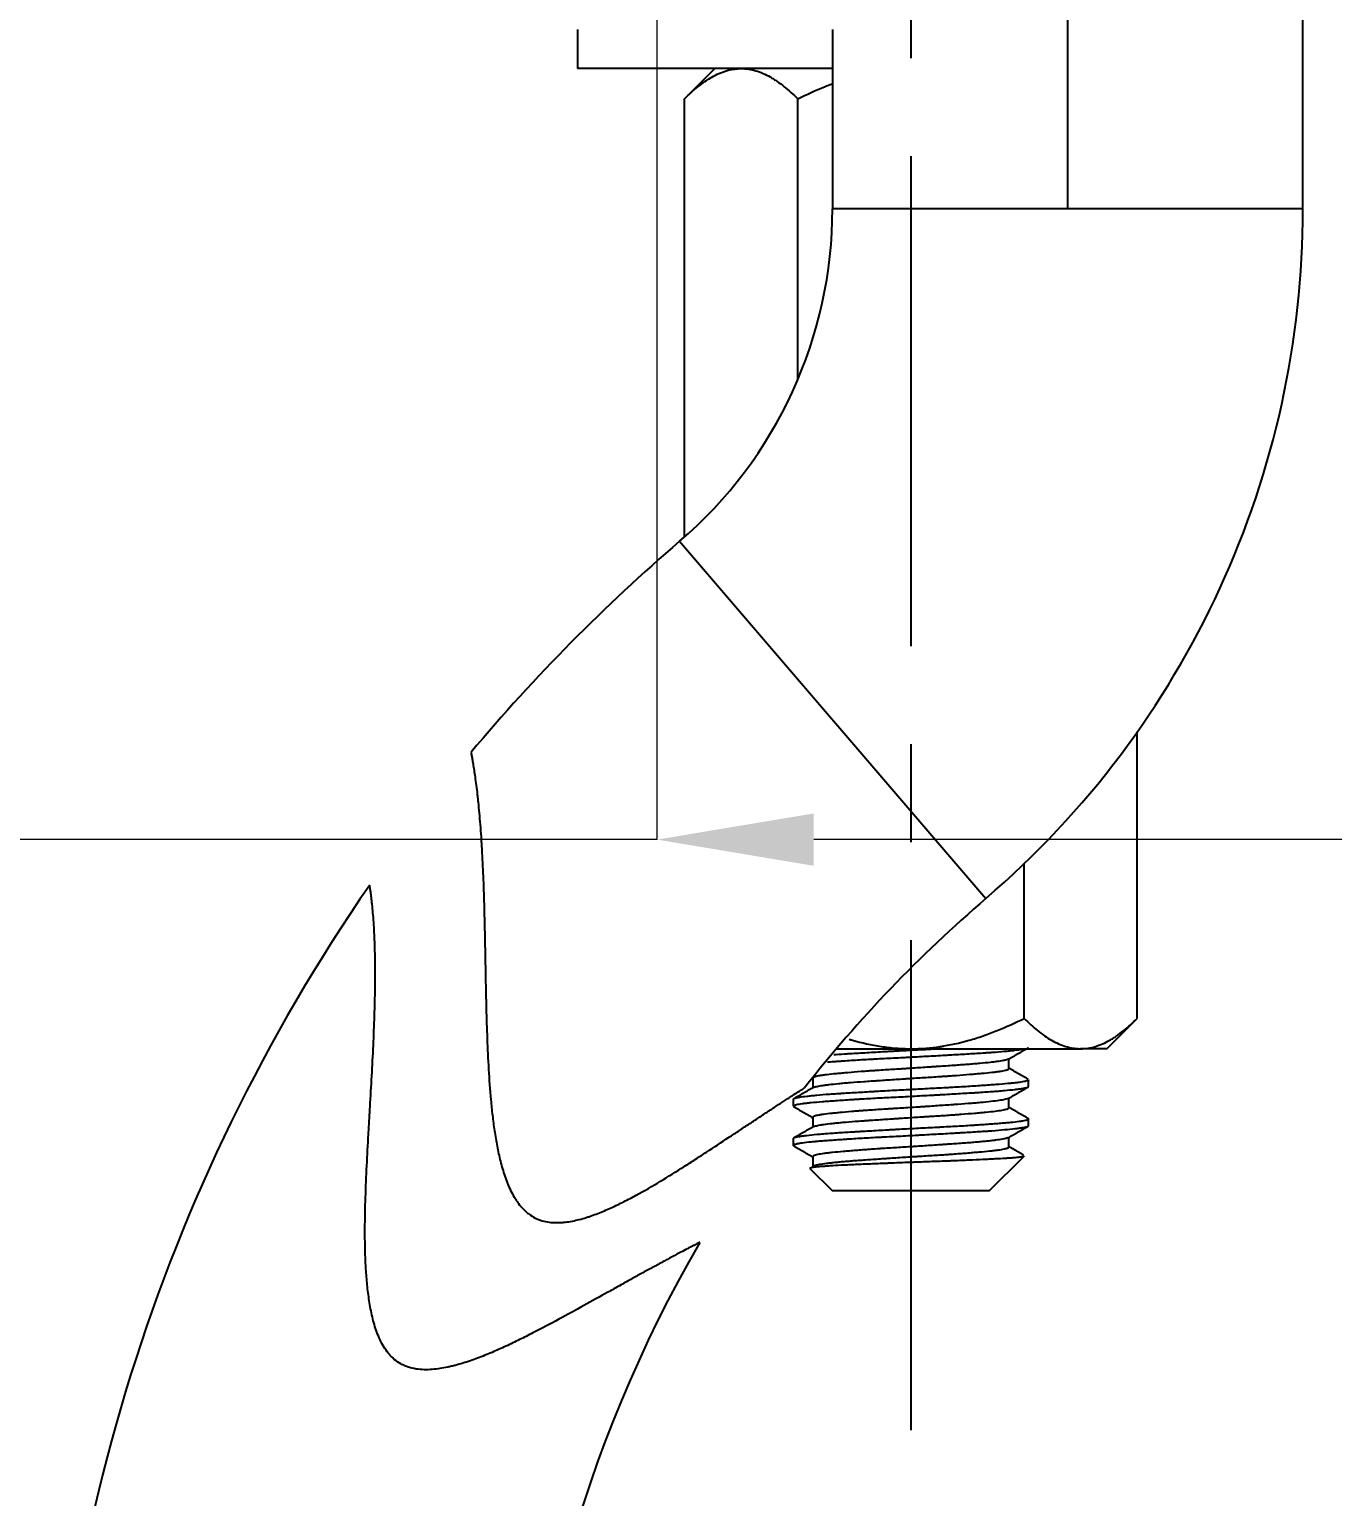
# Model space of a CAD drawing. Extents: x 0 to 1354, y 0 to 992.
# Drawn here: x 292.96 to 326.2, y 281.83 to 319.26 of the extents above; entities that cross this region are included whole.
import ezdxf

# ---------------------------------------------------------------- set-up
doc = ezdxf.new("R2010")
doc.units = 0
doc.header["$LTSCALE"] = 10
doc.header["$MEASUREMENT"] = 0
doc.header["$PDMODE"] = 3
doc.header["$PDSIZE"] = -10
doc.linetypes.add('CENTER', pattern=[2, 1.25, -0.25, 0.25, -0.25])
doc.layers.get('0').update_dxf_attribs({"linetype": 'CONTINUOUS'})
doc.layers.get('DEFPOINTS').update_dxf_attribs({"linetype": 'CONTINUOUS'})
doc.layers.add('1', color=7, linetype='CONTINUOUS')
doc.styles.add('Daelim Dimension', font='NanumGothic.ttf')
doc.dimstyles.new('DEFAULT', dxfattribs={"dimscale": 2, "dimtxt": 2, "dimasz": 2, "dimexe": 0, "dimexo": 2, "dimgap": 1, "dimtad": 1, "dimdec": 1, "dimzin": 9, "dimdsep": 46, "dimtxsty": 'Daelim Dimension', "dimcen": 0.5, "dimclrd": 252, "dimclre": 252, "dimclrt": 3, "dimadec": 1, "dimazin": 0, "dimtfac": 1, "dimtdec": 1, "dimtix": 1, "dimtmove": 0, "dimatfit": 3, "dimfxl": 1, "dimtolj": 1, "dimtzin": 1, "dimlwd": 9, "dimlwe": 9, "dimarcsym": 0})

# ---------------------------------------------------------------- blocks, each defined once
blk = doc.blocks.new('*D3')
at = {"color": 5, "lineweight": 9, "ltscale": 0.5, "transparency": 16777216}
for p, q in [((308.968, 336.206), (308.968, 298.59)), ((343.968, 336.206), (343.968, 298.59)), ((308.968, 298.59), (194.874, 298.59)), ((339.968, 298.59), (312.968, 298.59))]:
    blk.add_line(p, q, dxfattribs=at)
at = {"color": 5, "ltscale": 0.5, "transparency": 16777216}
for points in [[(312.968, 299.257), (312.968, 297.923), (308.968, 298.59)], [(339.968, 299.257), (339.968, 297.923), (343.968, 298.59)]]:
    blk.add_solid(points, dxfattribs=at)
at = {"layer": 'DEFPOINTS', "color": 0, "ltscale": 0.5, "transparency": 16777216}
for p in [(308.968, 340.206), (343.968, 340.206), (343.968, 298.59)]:
    blk.add_point(p, dxfattribs=at)
at = {"color": 7, "lineweight": -3, "ltscale": 0.5, "transparency": 16777216, "insert": (240.458, 308.575), "char_height": 10, "attachment_point": 5, "style": 'Daelim Dimension'}
blk.add_mtext('\\A1;설치구멍 {\\H1.25x;\\C256;Ø}35', dxfattribs=at)

msp = doc.modelspace()

# ---------------------------------------------------------------- linework, layer by layer
at = {"layer": '1', "color": 1, "linetype": 'CENTER', "lineweight": -3}
msp.add_line((315.447, 356.025), (315.447, 283.128), dxfattribs=at)
at = {"layer": '1', "color": 7, "linetype": 'Continuous', "lineweight": -3}
for p, q in [((319.447, 314.677), (319.447, 344.356)), ((325.447, 314.677), (325.447, 344.356)), ((306.947, 319.256), (306.947, 318.256)), ((313.447, 319.256), (313.447, 314.677)), ((313.447, 318.256), (306.947, 318.256)), ((310.447, 318.256), (309.673, 317.483)), ((309.673, 306.307), (309.673, 317.483)), ((312.56, 310.315), (312.56, 317.483)), ((319.447, 314.677), (313.447, 314.677)), ((325.447, 314.677), (319.447, 314.677)), ((309.548, 306.198), (317.36, 297.089)), ((321.22, 294.03), (321.22, 301.336)), ((318.334, 294.03), (318.334, 297.973)), ((320.447, 293.256), (321.22, 294.03)), ((313.549, 293.256), (315.447, 293.256)), ((315.447, 293.256), (319.777, 293.256)), ((320.447, 293.256), (319.777, 293.256)), ((317.947, 292.751), (317.947, 292.997)), ((312.947, 292.506), (312.947, 292.26)), ((318.447, 292.294), (318.447, 292.462)), ((312.447, 291.962), (312.447, 291.795)), ((317.947, 291.752), (317.947, 291.997)), ((312.947, 291.505), (312.947, 291.26)), ((318.447, 291.295), (318.447, 291.463)), ((312.447, 290.962), (312.447, 290.794)), ((317.947, 290.751), (317.947, 290.997)), ((312.947, 290.506), (312.947, 290.251)), ((317.447, 289.628), (318.321, 290.503)), ((312.873, 290.202), (313.447, 289.628)), ((315.447, 289.628), (313.447, 289.628)), ((317.447, 289.628), (315.447, 289.628))]:
    msp.add_line(p, q, dxfattribs=at)
for centre, radius, start, end in [((302.277, 314.677), 11.17, 310.6169, 0), ((302.277, 314.677), 23.17, 310.6169, 0), ((339.583, 271.177), 46.136, 130.6169, 140.0255), ((339.583, 271.177), 46.136, 145.3178, 180), ((339.583, 271.177), 34.136, 130.6169, 141.8629), ((339.583, 271.177), 34.136, 149.8666, 180)]:
    msp.add_arc(centre, radius, start, end, dxfattribs=at)
for points, knots in [([(309.673, 317.483), (309.786, 317.596), (309.901, 317.7), (310.133, 317.887), (310.251, 317.97), (310.49, 318.107), (310.612, 318.161), (310.799, 318.217), (310.862, 318.232), (310.957, 318.246), (310.989, 318.25), (311.053, 318.255), (311.085, 318.256), (311.117, 318.256)], [0, 0, 0, 0, 0.25, 0.25, 0.5, 0.5, 0.75, 0.75, 0.875, 0.875, 0.9375, 0.9375, 1, 1, 1, 1]), ([(311.117, 318.256), (311.243, 318.256), (311.368, 318.237), (311.615, 318.163), (311.738, 318.11), (311.888, 318.024), (311.919, 318.006), (311.979, 317.968), (312.009, 317.948), (312.098, 317.886), (312.157, 317.841), (312.332, 317.7), (312.447, 317.596), (312.56, 317.483)], [0, 0, 0, 0, 0.25, 0.25, 0.5, 0.5, 0.5625, 0.5625, 0.625, 0.625, 0.75, 0.75, 1, 1, 1, 1]), ([(312.56, 317.483), (312.786, 317.596), (313.015, 317.7), (313.311, 317.819), (313.375, 317.844), (313.44, 317.868)], [0, 0, 0, 0, 0.784198, 0.784198, 1, 1, 1, 1]), ([(304.227, 300.817), (304.227, 300.817), (304.228, 300.811), (304.233, 300.789), (304.239, 300.756), (304.254, 300.674), (304.267, 300.597), (304.276, 300.543), (304.278, 300.531), (304.282, 300.508), (304.288, 300.472), (304.294, 300.434), (304.306, 300.353), (304.315, 300.295), (304.342, 300.105), (304.362, 299.96), (304.383, 299.777), (304.385, 299.756), (304.39, 299.714), (304.397, 299.651), (304.413, 299.499), (304.427, 299.361), (304.452, 299.076), (304.468, 298.873), (304.486, 298.607), (304.49, 298.553), (304.496, 298.444), (304.5, 298.389), (304.509, 298.223), (304.515, 298.111), (304.531, 297.77), (304.541, 297.536), (304.557, 297.06), (304.563, 296.817), (304.572, 296.447), (304.575, 296.322), (304.579, 296.134), (304.58, 296.07), (304.583, 295.944), (304.584, 295.881), (304.59, 295.564), (304.595, 295.31), (304.604, 294.799), (304.609, 294.543), (304.622, 294.028), (304.63, 293.77), (304.649, 293.253), (304.66, 292.993), (304.69, 292.473), (304.709, 292.212), (304.745, 291.82), (304.758, 291.689), (304.782, 291.493), (304.79, 291.427), (304.807, 291.296), (304.816, 291.23), (304.846, 291.034), (304.868, 290.903), (304.918, 290.643), (304.946, 290.514), (304.995, 290.322), (305.012, 290.258), (305.049, 290.131), (305.069, 290.069), (305.112, 289.944), (305.134, 289.883), (305.183, 289.762), (305.209, 289.702), (305.266, 289.585), (305.297, 289.527), (305.347, 289.443), (305.364, 289.415), (305.4, 289.361), (305.419, 289.334), (305.477, 289.256), (305.518, 289.207), (305.574, 289.15), (305.585, 289.139), (305.609, 289.116), (305.621, 289.106), (305.657, 289.074), (305.682, 289.054), (305.758, 288.998), (305.811, 288.965), (305.894, 288.924), (305.923, 288.912), (305.981, 288.889), (306.011, 288.879), (306.1, 288.853), (306.16, 288.841), (306.282, 288.825), (306.343, 288.821), (306.435, 288.82), (306.466, 288.821), (306.527, 288.823), (306.558, 288.826), (306.649, 288.834), (306.709, 288.842), (306.828, 288.863), (306.888, 288.876), (307.005, 288.904), (307.064, 288.92), (307.151, 288.946), (307.18, 288.956), (307.238, 288.974), (307.267, 288.984), (307.353, 289.014), (307.41, 289.035), (307.579, 289.101), (307.69, 289.148), (307.909, 289.248), (308.017, 289.3), (308.23, 289.408), (308.336, 289.463), (308.65, 289.634), (308.855, 289.753), (309.26, 289.997), (309.459, 290.121), (309.754, 290.308), (309.852, 290.37), (310.046, 290.496), (310.142, 290.559), (310.429, 290.746), (310.616, 290.87), (310.891, 291.052), (310.982, 291.112), (311.161, 291.231), (311.25, 291.29), (311.424, 291.405), (311.51, 291.462), (311.636, 291.545), (311.677, 291.573), (311.759, 291.627), (311.8, 291.654), (311.92, 291.732), (311.997, 291.783), (312.145, 291.879), (312.215, 291.925), (312.298, 291.978), (312.314, 291.989), (312.346, 292.009), (312.361, 292.019), (312.407, 292.049), (312.436, 292.068), (312.518, 292.12), (312.567, 292.151), (312.627, 292.19), (312.645, 292.201), (312.669, 292.216), (312.676, 292.221), (312.689, 292.229), (312.719, 292.248), (312.733, 292.257), (312.733, 292.257)], [0, 0, 0, 0, 0.015625, 0.015625, 0.03125, 0.046875, 0.0625, 0.0625, 0.066406, 0.066406, 0.070313, 0.078125, 0.078125, 0.09375, 0.09375, 0.125, 0.125, 0.128906, 0.128906, 0.132813, 0.140625, 0.15625, 0.15625, 0.1875, 0.1875, 0.195313, 0.195313, 0.203125, 0.203125, 0.21875, 0.21875, 0.25, 0.25, 0.28125, 0.28125, 0.296875, 0.296875, 0.304688, 0.304688, 0.3125, 0.3125, 0.34375, 0.34375, 0.375, 0.375, 0.40625, 0.40625, 0.4375, 0.4375, 0.46875, 0.46875, 0.484375, 0.484375, 0.492187, 0.492187, 0.5, 0.5, 0.515625, 0.515625, 0.53125, 0.53125, 0.539062, 0.539062, 0.546875, 0.546875, 0.554687, 0.554687, 0.5625, 0.5625, 0.570312, 0.570312, 0.574219, 0.574219, 0.578125, 0.578125, 0.585937, 0.585937, 0.587891, 0.587891, 0.589844, 0.589844, 0.59375, 0.59375, 0.601562, 0.601562, 0.605469, 0.605469, 0.609375, 0.609375, 0.617187, 0.617187, 0.625, 0.625, 0.628906, 0.628906, 0.632812, 0.632812, 0.640625, 0.640625, 0.648437, 0.648437, 0.65625, 0.65625, 0.660156, 0.660156, 0.664062, 0.664062, 0.671875, 0.671875, 0.6875, 0.6875, 0.703125, 0.703125, 0.71875, 0.71875, 0.75, 0.75, 0.78125, 0.78125, 0.796875, 0.796875, 0.8125, 0.8125, 0.84375, 0.84375, 0.859375, 0.859375, 0.875, 0.875, 0.890625, 0.890625, 0.898437, 0.898437, 0.90625, 0.90625, 0.921875, 0.921875, 0.9375, 0.9375, 0.941406, 0.941406, 0.945312, 0.945312, 0.953125, 0.953125, 0.96875, 0.96875, 0.976563, 0.976563, 0.980469, 0.980469, 0.984375, 1, 1, 1, 1]), ([(310.06, 288.314), (310.06, 288.314), (310.052, 288.31), (310.021, 288.294), (309.998, 288.282), (309.953, 288.259), (309.928, 288.246), (309.899, 288.231), (309.879, 288.221), (309.868, 288.216), (309.814, 288.187), (309.764, 288.162), (309.654, 288.105), (309.594, 288.073), (309.465, 288.005), (309.396, 287.968), (309.285, 287.909), (309.248, 287.889), (309.17, 287.847), (309.131, 287.826), (309.011, 287.761), (308.928, 287.716), (308.758, 287.623), (308.67, 287.575), (308.49, 287.476), (308.398, 287.425), (308.21, 287.321), (308.115, 287.267), (307.968, 287.186), (307.919, 287.158), (307.82, 287.103), (307.77, 287.075), (307.519, 286.935), (307.314, 286.82), (306.896, 286.589), (306.684, 286.472), (306.251, 286.238), (306.031, 286.121), (305.695, 285.949), (305.582, 285.892), (305.353, 285.78), (305.237, 285.725), (305.003, 285.616), (304.884, 285.563), (304.704, 285.487), (304.643, 285.461), (304.521, 285.412), (304.459, 285.388), (304.274, 285.319), (304.149, 285.275), (303.958, 285.216), (303.894, 285.198), (303.797, 285.172), (303.764, 285.164), (303.699, 285.148), (303.666, 285.141), (303.568, 285.12), (303.502, 285.108), (303.37, 285.088), (303.303, 285.08), (303.17, 285.07), (303.103, 285.068), (302.968, 285.072), (302.9, 285.077), (302.763, 285.098), (302.696, 285.113), (302.598, 285.145), (302.566, 285.157), (302.518, 285.177), (302.502, 285.185), (302.471, 285.2), (302.455, 285.208), (302.379, 285.25), (302.323, 285.289), (302.244, 285.356), (302.219, 285.38), (302.182, 285.417), (302.17, 285.43), (302.147, 285.456), (302.136, 285.469), (302.081, 285.536), (302.041, 285.593), (301.969, 285.711), (301.937, 285.772), (301.878, 285.898), (301.852, 285.962), (301.804, 286.091), (301.783, 286.156), (301.744, 286.287), (301.727, 286.353), (301.695, 286.486), (301.681, 286.553), (301.655, 286.687), (301.643, 286.754), (301.622, 286.89), (301.612, 286.958), (301.587, 287.162), (301.573, 287.299), (301.552, 287.571), (301.544, 287.706), (301.532, 287.978), (301.528, 288.114), (301.523, 288.385), (301.522, 288.52), (301.523, 288.926), (301.529, 289.196), (301.546, 289.735), (301.557, 290.004), (301.583, 290.541), (301.597, 290.809), (301.619, 291.209), (301.627, 291.342), (301.639, 291.542), (301.643, 291.608), (301.65, 291.741), (301.654, 291.808), (301.673, 292.139), (301.688, 292.402), (301.717, 292.922), (301.73, 293.18), (301.752, 293.69), (301.762, 293.941), (301.773, 294.313), (301.776, 294.435), (301.78, 294.618), (301.781, 294.678), (301.783, 294.798), (301.783, 294.858), (301.786, 295.152), (301.785, 295.378), (301.779, 295.702), (301.777, 295.808), (301.772, 295.961), (301.77, 296.011), (301.767, 296.086), (301.766, 296.11), (301.763, 296.159), (301.753, 296.375), (301.74, 296.568), (301.72, 296.795), (301.714, 296.866), (301.705, 296.947), (301.704, 296.963), (301.7, 296.994), (301.699, 297.01), (301.694, 297.054), (301.69, 297.082), (301.681, 297.161), (301.675, 297.207), (301.665, 297.287), (301.66, 297.321), (301.652, 297.374), (301.649, 297.395), (301.647, 297.412), (301.646, 297.415), (301.645, 297.42), (301.644, 297.427), (301.644, 297.429), (301.644, 297.429)], [0, 0, 0, 0, 0.015626, 0.015626, 0.031252, 0.031252, 0.039065, 0.042971, 0.042971, 0.046878, 0.046878, 0.062503, 0.062503, 0.078129, 0.078129, 0.093755, 0.093755, 0.101568, 0.101568, 0.109381, 0.109381, 0.125007, 0.125007, 0.140633, 0.140633, 0.156258, 0.156258, 0.171884, 0.171884, 0.179697, 0.179697, 0.18751, 0.18751, 0.218762, 0.218762, 0.250013, 0.250013, 0.281265, 0.281265, 0.296891, 0.296891, 0.312517, 0.312517, 0.328143, 0.328143, 0.335955, 0.335955, 0.343768, 0.343768, 0.359394, 0.359394, 0.367207, 0.367207, 0.371114, 0.371114, 0.37502, 0.37502, 0.382833, 0.382833, 0.390646, 0.390646, 0.398459, 0.398459, 0.406272, 0.406272, 0.414085, 0.414085, 0.417991, 0.417991, 0.419944, 0.419944, 0.421898, 0.421898, 0.429711, 0.429711, 0.433617, 0.433617, 0.43557, 0.43557, 0.437523, 0.437523, 0.445336, 0.445336, 0.453149, 0.453149, 0.460962, 0.460962, 0.468775, 0.468775, 0.476588, 0.476588, 0.484401, 0.484401, 0.492214, 0.492214, 0.500027, 0.500027, 0.515653, 0.515653, 0.531278, 0.531278, 0.546904, 0.546904, 0.56253, 0.56253, 0.593782, 0.593782, 0.625033, 0.625033, 0.656285, 0.656285, 0.671911, 0.671911, 0.679724, 0.679724, 0.687537, 0.687537, 0.718788, 0.718788, 0.75004, 0.75004, 0.781292, 0.781292, 0.796918, 0.796918, 0.804731, 0.804731, 0.812543, 0.812543, 0.843795, 0.843795, 0.859421, 0.859421, 0.867234, 0.867234, 0.87114, 0.87114, 0.875047, 0.906299, 0.906299, 0.921924, 0.921924, 0.925831, 0.925831, 0.929737, 0.929737, 0.93755, 0.93755, 0.953176, 0.953176, 0.968802, 0.968802, 0.984428, 0.984428, 0.988334, 0.988334, 0.992241, 1, 1, 1, 1]), ([(315.447, 293.256), (315.7, 293.256), (315.95, 293.276), (316.444, 293.349), (316.689, 293.403), (316.99, 293.489), (317.051, 293.507), (317.171, 293.545), (317.231, 293.565), (317.41, 293.627), (317.528, 293.671), (317.878, 293.812), (318.108, 293.917), (318.334, 294.03)], [0, 0, 0, 0, 0.25, 0.25, 0.5, 0.5, 0.5625, 0.5625, 0.625, 0.625, 0.75, 0.75, 1, 1, 1, 1]), ([(318.334, 294.03), (318.447, 293.917), (318.561, 293.812), (318.793, 293.625), (318.911, 293.543), (319.15, 293.406), (319.272, 293.351), (319.459, 293.295), (319.522, 293.28), (319.617, 293.266), (319.649, 293.262), (319.713, 293.257), (319.745, 293.256), (319.777, 293.256)], [0, 0, 0, 0, 0.25, 0.25, 0.5, 0.5, 0.75, 0.75, 0.875, 0.875, 0.9375, 0.9375, 1, 1, 1, 1]), ([(319.777, 293.256), (319.904, 293.256), (320.029, 293.276), (320.276, 293.349), (320.398, 293.403), (320.549, 293.489), (320.579, 293.507), (320.639, 293.545), (320.669, 293.565), (320.758, 293.627), (320.817, 293.671), (320.993, 293.812), (321.107, 293.917), (321.22, 294.03)], [0, 0, 0, 0, 0.25, 0.25, 0.5, 0.5, 0.5625, 0.5625, 0.625, 0.625, 0.75, 0.75, 1, 1, 1, 1]), ([(313.875, 293.497), (313.902, 293.489), (313.928, 293.482), (314.194, 293.406), (314.438, 293.351), (314.811, 293.295), (314.937, 293.28), (315.128, 293.266), (315.192, 293.262), (315.319, 293.257), (315.383, 293.256), (315.447, 293.256)], [0, 0, 0, 0, 0.052104, 0.052104, 0.526052, 0.526052, 0.763026, 0.763026, 0.881513, 0.881513, 1, 1, 1, 1]), ([(313.321, 292.919), (313.331, 292.92), (313.342, 292.921), (313.41, 292.926), (313.47, 292.93), (313.563, 292.937), (313.595, 292.939), (313.66, 292.943), (313.692, 292.946), (313.791, 292.952), (313.859, 292.957), (314.066, 292.97), (314.211, 292.979), (314.399, 292.989), (314.437, 292.991), (314.514, 292.996), (314.553, 292.998), (314.669, 293.004), (314.747, 293.008), (314.982, 293.02), (315.141, 293.028), (315.343, 293.038), (315.383, 293.041), (315.464, 293.045), (315.505, 293.047), (315.627, 293.054), (315.707, 293.058), (315.946, 293.071), (316.104, 293.08), (316.297, 293.092), (316.355, 293.095), (316.413, 293.098), (316.451, 293.1), (316.47, 293.101), (316.566, 293.107), (316.64, 293.111), (316.859, 293.124), (316.998, 293.132), (317.198, 293.144), (317.263, 293.148), (317.358, 293.155), (317.389, 293.157), (317.45, 293.161), (317.48, 293.163), (317.626, 293.173), (317.733, 293.182), (317.879, 293.196), (317.926, 293.2), (317.991, 293.207), (318.013, 293.209), (318.054, 293.213), (318.074, 293.216), (318.169, 293.227), (318.233, 293.235), (318.311, 293.247), (318.334, 293.252), (318.356, 293.256), (318.358, 293.257), (318.361, 293.257)], [0, 0, 0, 0, 0.006995, 0.006995, 0.045012, 0.045012, 0.064021, 0.064021, 0.083029, 0.083029, 0.121046, 0.121046, 0.197081, 0.197081, 0.216089, 0.216089, 0.235098, 0.235098, 0.273115, 0.273115, 0.349149, 0.349149, 0.368157, 0.368157, 0.387166, 0.387166, 0.425183, 0.425183, 0.501217, 0.501217, 0.520225, 0.52973, 0.52973, 0.539234, 0.539234, 0.577251, 0.577251, 0.653285, 0.653285, 0.691302, 0.691302, 0.710311, 0.710311, 0.729319, 0.729319, 0.805353, 0.805353, 0.84337, 0.84337, 0.862379, 0.862379, 0.881387, 0.881387, 0.957422, 0.957422, 0.995439, 0.995439, 1, 1, 1, 1]), ([(316.279, 293.256), (316.203, 293.252), (316.126, 293.248), (316.008, 293.242), (315.968, 293.24), (315.888, 293.236), (315.847, 293.234), (315.727, 293.228), (315.647, 293.224), (315.406, 293.211), (315.246, 293.202), (315.046, 293.191), (314.986, 293.188), (314.926, 293.184), (314.886, 293.182), (314.866, 293.181), (314.767, 293.175), (314.688, 293.171), (314.457, 293.157), (314.307, 293.149), (314.089, 293.136), (314.017, 293.132), (313.912, 293.126), (313.877, 293.124), (313.809, 293.12), (313.775, 293.118), (313.652, 293.11), (313.565, 293.105), (313.483, 293.099)], [0, 0, 0, 0, 0.080311, 0.080311, 0.12079, 0.12079, 0.161269, 0.161269, 0.242228, 0.242228, 0.404145, 0.404145, 0.444624, 0.464864, 0.464864, 0.485104, 0.485104, 0.566062, 0.566062, 0.727979, 0.727979, 0.808938, 0.808938, 0.849417, 0.849417, 0.889896, 0.889896, 1, 1, 1, 1]), ([(317.933, 292.989), (317.93, 292.987), (317.927, 292.986), (317.915, 292.98), (317.903, 292.976), (317.88, 292.97), (317.872, 292.967), (317.855, 292.963), (317.845, 292.961), (317.794, 292.951), (317.743, 292.942), (317.652, 292.929), (317.603, 292.922), (317.548, 292.915), (317.51, 292.911), (317.49, 292.909), (317.389, 292.897), (317.3, 292.888), (317.155, 292.875), (317.079, 292.869), (316.999, 292.863), (316.945, 292.858), (316.917, 292.856), (316.776, 292.846), (316.658, 292.837), (316.413, 292.82), (316.286, 292.811), (316.121, 292.8), (316.088, 292.798), (316.021, 292.793), (315.988, 292.791), (315.887, 292.784), (315.82, 292.78), (315.618, 292.766), (315.481, 292.757), (315.309, 292.747), (315.275, 292.744), (315.206, 292.74), (315.172, 292.738), (315.071, 292.732), (315.003, 292.728), (314.804, 292.715), (314.673, 292.707), (314.513, 292.696), (314.481, 292.694), (314.417, 292.69), (314.386, 292.687), (314.294, 292.681), (314.234, 292.676), (314.058, 292.663), (313.947, 292.654), (313.815, 292.643), (313.789, 292.64), (313.738, 292.636), (313.713, 292.634), (313.64, 292.627), (313.594, 292.623), (313.461, 292.61), (313.381, 292.602), (313.292, 292.591), (313.275, 292.589), (313.241, 292.585), (313.225, 292.583), (313.179, 292.576), (313.151, 292.572), (313.075, 292.559), (313.035, 292.55), (312.998, 292.539), (312.992, 292.536), (312.98, 292.532), (312.974, 292.53), (312.96, 292.523), (312.954, 292.518), (312.948, 292.511), (312.947, 292.508), (312.947, 292.506)], [0, 0, 0, 0, 0.010381, 0.010381, 0.037414, 0.037414, 0.05093, 0.05093, 0.064446, 0.064446, 0.118512, 0.118512, 0.145545, 0.159061, 0.159061, 0.172578, 0.172578, 0.226644, 0.226644, 0.253676, 0.267193, 0.267193, 0.280709, 0.280709, 0.334775, 0.334775, 0.388841, 0.388841, 0.402357, 0.402357, 0.415874, 0.415874, 0.442906, 0.442906, 0.496972, 0.496972, 0.510489, 0.510489, 0.524005, 0.524005, 0.551038, 0.551038, 0.605104, 0.605104, 0.61862, 0.61862, 0.632136, 0.632136, 0.659169, 0.659169, 0.713235, 0.713235, 0.726751, 0.726751, 0.740268, 0.740268, 0.767301, 0.767301, 0.821366, 0.821366, 0.834883, 0.834883, 0.848399, 0.848399, 0.875432, 0.875432, 0.929498, 0.929498, 0.943014, 0.943014, 0.956531, 0.956531, 0.983563, 0.983563, 1, 1, 1, 1]), ([(312.962, 292.269), (312.968, 292.272), (312.975, 292.275), (312.989, 292.28), (312.995, 292.282), (313.01, 292.286), (313.018, 292.289), (313.06, 292.299), (313.105, 292.307), (313.187, 292.32), (313.233, 292.327), (313.284, 292.334), (313.319, 292.338), (313.337, 292.341), (313.431, 292.352), (313.515, 292.361), (313.653, 292.374), (313.701, 292.378), (313.776, 292.385), (313.802, 292.387), (313.854, 292.391), (313.881, 292.393), (314.016, 292.404), (314.13, 292.412), (314.308, 292.425), (314.4, 292.431), (314.495, 292.438), (314.558, 292.442), (314.591, 292.444), (314.753, 292.455), (314.885, 292.464), (315.085, 292.478), (315.153, 292.483), (315.255, 292.489), (315.289, 292.492), (315.357, 292.496), (315.391, 292.498), (315.563, 292.509), (315.835, 292.526), (316.1, 292.542), (316.264, 292.553), (316.296, 292.555), (316.36, 292.559), (316.392, 292.562), (316.486, 292.568), (316.548, 292.572), (316.728, 292.586), (316.843, 292.595), (316.98, 292.606), (317.007, 292.608), (317.06, 292.613), (317.086, 292.615), (317.163, 292.622), (317.211, 292.626), (317.352, 292.639), (317.437, 292.647), (317.534, 292.658), (317.553, 292.66), (317.589, 292.664), (317.606, 292.666), (317.657, 292.673), (317.688, 292.677), (317.773, 292.69), (317.82, 292.698), (317.866, 292.71), (317.874, 292.712), (317.89, 292.716), (317.897, 292.719), (317.916, 292.726), (317.926, 292.73), (317.943, 292.741), (317.947, 292.747), (317.947, 292.752)], [0, 0, 0, 0, 0.019214, 0.019214, 0.032707, 0.032707, 0.046201, 0.046201, 0.100173, 0.100173, 0.127159, 0.140652, 0.140652, 0.154145, 0.154145, 0.208118, 0.208118, 0.235104, 0.235104, 0.248597, 0.248597, 0.26209, 0.26209, 0.316062, 0.316062, 0.343049, 0.356542, 0.356542, 0.370035, 0.370035, 0.424007, 0.424007, 0.450993, 0.450993, 0.464486, 0.464486, 0.477979, 0.477979, 0.531952, 0.585924, 0.585924, 0.599417, 0.599417, 0.61291, 0.61291, 0.639897, 0.639897, 0.693869, 0.693869, 0.707362, 0.707362, 0.720855, 0.720855, 0.747841, 0.747841, 0.801814, 0.801814, 0.815307, 0.815307, 0.8288, 0.8288, 0.855786, 0.855786, 0.909758, 0.909758, 0.923252, 0.923252, 0.936745, 0.936745, 0.963731, 0.963731, 1, 1, 1, 1]), ([(318.447, 292.464), (318.447, 292.464), (318.447, 292.459), (318.441, 292.45), (318.421, 292.441), (318.402, 292.434), (318.395, 292.432), (318.383, 292.429), (318.379, 292.428), (318.37, 292.425), (318.365, 292.424), (318.322, 292.414), (318.271, 292.405), (318.177, 292.393), (318.143, 292.388), (318.087, 292.382), (318.067, 292.38), (318.027, 292.376), (318.006, 292.374), (317.897, 292.364), (317.801, 292.356), (317.642, 292.343), (317.586, 292.339), (317.47, 292.33), (317.41, 292.326), (317.221, 292.312), (317.089, 292.303), (316.811, 292.286), (316.666, 292.277), (316.477, 292.267), (316.439, 292.265), (316.362, 292.26), (316.323, 292.258), (316.207, 292.252), (316.129, 292.248), (315.893, 292.236), (315.734, 292.228), (315.552, 292.219), (315.532, 292.218), (315.491, 292.215), (315.471, 292.214), (315.41, 292.211), (315.37, 292.209), (315.249, 292.202), (315.169, 292.198), (314.93, 292.185), (314.772, 292.176), (314.578, 292.164), (314.54, 292.162), (314.463, 292.158), (314.424, 292.156), (314.311, 292.149), (314.237, 292.145), (314.019, 292.132), (313.88, 292.124), (313.714, 292.114), (313.681, 292.112), (313.616, 292.108), (313.584, 292.106), (313.49, 292.099), (313.43, 292.095), (313.255, 292.083), (313.149, 292.074), (313.004, 292.06), (312.957, 292.056), (312.87, 292.047), (312.83, 292.043), (312.717, 292.029), (312.654, 292.021), (312.578, 292.009), (312.555, 292.004), (312.526, 291.998), (312.517, 291.996), (312.5, 291.992), (312.493, 291.99), (312.46, 291.98), (312.447, 291.972), (312.447, 291.963)], [0, 0, 0, 0, 0.001026, 0.02664, 0.052255, 0.052255, 0.065063, 0.065063, 0.071466, 0.071466, 0.07787, 0.07787, 0.129099, 0.129099, 0.154714, 0.154714, 0.167522, 0.167522, 0.180329, 0.180329, 0.231558, 0.231558, 0.257173, 0.257173, 0.282788, 0.282788, 0.334017, 0.334017, 0.385247, 0.385247, 0.398054, 0.398054, 0.410862, 0.410862, 0.436476, 0.436476, 0.487706, 0.487706, 0.49411, 0.49411, 0.500513, 0.500513, 0.513321, 0.513321, 0.538935, 0.538935, 0.590165, 0.590165, 0.602972, 0.602972, 0.61578, 0.61578, 0.641394, 0.641394, 0.692624, 0.692624, 0.705431, 0.705431, 0.718239, 0.718239, 0.743853, 0.743853, 0.795083, 0.795083, 0.820698, 0.820698, 0.846312, 0.846312, 0.897542, 0.897542, 0.923157, 0.923157, 0.935964, 0.935964, 0.948771, 0.948771, 1, 1, 1, 1]), ([(312.447, 291.795), (312.447, 291.798), (312.45, 291.802), (312.458, 291.808), (312.462, 291.811), (312.471, 291.815), (312.477, 291.817), (312.496, 291.824), (312.511, 291.829), (312.568, 291.842), (312.617, 291.851), (312.688, 291.86), (312.696, 291.861), (312.712, 291.864), (312.721, 291.865), (312.746, 291.868), (312.8, 291.874), (312.86, 291.88), (312.987, 291.893), (313.083, 291.901), (313.216, 291.911), (313.243, 291.913), (313.299, 291.917), (313.328, 291.919), (313.415, 291.926), (313.475, 291.93), (313.66, 291.944), (313.792, 291.953), (313.966, 291.964), (314.001, 291.966), (314.072, 291.97), (314.109, 291.972), (314.218, 291.979), (314.292, 291.983), (314.517, 291.996), (314.671, 292.004), (314.907, 292.016), (314.987, 292.02), (315.148, 292.028), (315.229, 292.032), (315.47, 292.045), (315.63, 292.054), (315.87, 292.067), (315.949, 292.072), (316.069, 292.078), (316.108, 292.081), (316.187, 292.085), (316.226, 292.087), (316.42, 292.099), (316.57, 292.107), (316.788, 292.12), (316.86, 292.124), (316.948, 292.129), (316.965, 292.13), (317, 292.132), (317.018, 292.133), (317.069, 292.136), (317.103, 292.138), (317.27, 292.149), (317.395, 292.157), (317.569, 292.169), (317.626, 292.174), (317.706, 292.18), (317.733, 292.182), (317.785, 292.187), (317.81, 292.189), (317.932, 292.2), (318.019, 292.209), (318.132, 292.222), (318.167, 292.227), (318.215, 292.233), (318.23, 292.235), (318.26, 292.239), (318.273, 292.242), (318.339, 292.252), (318.378, 292.26), (318.418, 292.272), (318.428, 292.276), (318.436, 292.28), (318.436, 292.28), (318.436, 292.281)], [0, 0, 0, 0, 0.022805, 0.022805, 0.036002, 0.036002, 0.049199, 0.049199, 0.075592, 0.075592, 0.128379, 0.128379, 0.134978, 0.134978, 0.141576, 0.141576, 0.154773, 0.181166, 0.181166, 0.233953, 0.233953, 0.24715, 0.24715, 0.260347, 0.260347, 0.286741, 0.286741, 0.339528, 0.339528, 0.352724, 0.352724, 0.365921, 0.365921, 0.392315, 0.392315, 0.445102, 0.445102, 0.471496, 0.471496, 0.497889, 0.497889, 0.550676, 0.550676, 0.57707, 0.57707, 0.590267, 0.590267, 0.603463, 0.603463, 0.65625, 0.65625, 0.682644, 0.682644, 0.689242, 0.689242, 0.695841, 0.695841, 0.709038, 0.709038, 0.761825, 0.761825, 0.788218, 0.788218, 0.801415, 0.801415, 0.814612, 0.814612, 0.867399, 0.867399, 0.893792, 0.893792, 0.906989, 0.906989, 0.920186, 0.920186, 0.972973, 0.972973, 0.999367, 0.999367, 1, 1, 1, 1]), ([(317.935, 291.99), (317.922, 291.982), (317.9, 291.974), (317.852, 291.963), (317.833, 291.958), (317.789, 291.95), (317.764, 291.946), (317.68, 291.932), (317.55, 291.915), (317.383, 291.897), (317.267, 291.885), (317.243, 291.883), (317.195, 291.879), (317.17, 291.877), (317.095, 291.87), (317.043, 291.866), (316.882, 291.853), (316.768, 291.845), (316.618, 291.834), (316.587, 291.832), (316.525, 291.828), (316.494, 291.826), (316.401, 291.819), (316.337, 291.815), (316.145, 291.802), (316.013, 291.793), (315.844, 291.781), (315.809, 291.779), (315.741, 291.774), (315.707, 291.772), (315.605, 291.765), (315.537, 291.761), (315.333, 291.748), (315.197, 291.74), (315.027, 291.729), (314.993, 291.727), (314.926, 291.723), (314.892, 291.721), (314.792, 291.714), (314.726, 291.71), (314.533, 291.698), (314.407, 291.689), (314.255, 291.678), (314.225, 291.676), (314.166, 291.671), (314.136, 291.669), (314.049, 291.662), (313.993, 291.658), (313.83, 291.644), (313.729, 291.635), (313.611, 291.624), (313.588, 291.622), (313.542, 291.618), (313.52, 291.616), (313.456, 291.609), (313.415, 291.605), (313.3, 291.593), (313.233, 291.584), (313.162, 291.574), (313.148, 291.571), (313.122, 291.567), (313.11, 291.565), (313.074, 291.558), (313.053, 291.554), (312.999, 291.54), (312.974, 291.531), (312.957, 291.52), (312.954, 291.518), (312.95, 291.513), (312.948, 291.511), (312.947, 291.508), (312.947, 291.507), (312.947, 291.506)], [0, 0, 0, 0, 0.049654, 0.049654, 0.076641, 0.076641, 0.103627, 0.103627, 0.157599, 0.211572, 0.211572, 0.225065, 0.225065, 0.238558, 0.238558, 0.265544, 0.265544, 0.319517, 0.319517, 0.33301, 0.33301, 0.346503, 0.346503, 0.373489, 0.373489, 0.427461, 0.427461, 0.440954, 0.440954, 0.454448, 0.454448, 0.481434, 0.481434, 0.535406, 0.535406, 0.548899, 0.548899, 0.562392, 0.562392, 0.589379, 0.589379, 0.643351, 0.643351, 0.656844, 0.656844, 0.670337, 0.670337, 0.697323, 0.697323, 0.751296, 0.751296, 0.764789, 0.764789, 0.778282, 0.778282, 0.805268, 0.805268, 0.859241, 0.859241, 0.872734, 0.872734, 0.886227, 0.886227, 0.913213, 0.913213, 0.967186, 0.967186, 0.980679, 0.980679, 0.994172, 0.994172, 1, 1, 1, 1]), ([(312.96, 291.268), (312.964, 291.27), (312.969, 291.273), (312.995, 291.283), (313.026, 291.292), (313.089, 291.304), (313.113, 291.308), (313.153, 291.315), (313.167, 291.317), (313.195, 291.322), (313.211, 291.324), (313.289, 291.335), (313.361, 291.344), (313.483, 291.357), (313.526, 291.362), (313.594, 291.368), (313.617, 291.371), (313.665, 291.375), (313.689, 291.377), (313.812, 291.388), (313.917, 291.396), (314.086, 291.409), (314.143, 291.413), (314.232, 291.419), (314.263, 291.422), (314.324, 291.426), (314.354, 291.428), (314.509, 291.439), (314.637, 291.447), (314.833, 291.461), (314.899, 291.465), (315, 291.472), (315.034, 291.475), (315.102, 291.479), (315.136, 291.481), (315.306, 291.493), (315.442, 291.502), (315.645, 291.514), (315.713, 291.518), (315.815, 291.525), (315.849, 291.527), (315.916, 291.531), (315.95, 291.533), (316.118, 291.543), (316.248, 291.552), (316.437, 291.565), (316.53, 291.571), (316.621, 291.578), (316.681, 291.582), (316.711, 291.585), (316.858, 291.596), (316.968, 291.605), (317.123, 291.618), (317.198, 291.625), (317.268, 291.631), (317.315, 291.636), (317.337, 291.638), (317.448, 291.648), (317.527, 291.657), (317.666, 291.673), (317.726, 291.682), (317.801, 291.695), (317.823, 291.7), (317.862, 291.708), (317.879, 291.713), (317.921, 291.726), (317.938, 291.736), (317.946, 291.747), (317.947, 291.749), (317.947, 291.751), (317.947, 291.752), (317.947, 291.752)], [0, 0, 0, 0, 0.015517, 0.015517, 0.069397, 0.069397, 0.096336, 0.096336, 0.109806, 0.109806, 0.123276, 0.123276, 0.177155, 0.177155, 0.204095, 0.204095, 0.217565, 0.217565, 0.231035, 0.231035, 0.284914, 0.284914, 0.311854, 0.311854, 0.325324, 0.325324, 0.338793, 0.338793, 0.392673, 0.392673, 0.419612, 0.419612, 0.433082, 0.433082, 0.446552, 0.446552, 0.500431, 0.500431, 0.527371, 0.527371, 0.540841, 0.540841, 0.554311, 0.554311, 0.60819, 0.60819, 0.63513, 0.6486, 0.6486, 0.662069, 0.662069, 0.715949, 0.715949, 0.742889, 0.756358, 0.756358, 0.769828, 0.769828, 0.823708, 0.823708, 0.877587, 0.877587, 0.904527, 0.904527, 0.931466, 0.931466, 0.985346, 0.985346, 0.998815, 0.998815, 1, 1, 1, 1]), ([(318.447, 291.464), (318.447, 291.464), (318.447, 291.464), (318.447, 291.462), (318.447, 291.461), (318.446, 291.459), (318.444, 291.456), (318.441, 291.453), (318.425, 291.441), (318.4, 291.432), (318.343, 291.419), (318.321, 291.415), (318.282, 291.408), (318.269, 291.406), (318.24, 291.401), (318.225, 291.399), (318.147, 291.389), (318.072, 291.38), (317.944, 291.368), (317.899, 291.364), (317.826, 291.358), (317.802, 291.356), (317.75, 291.352), (317.724, 291.35), (317.644, 291.343), (317.588, 291.339), (317.473, 291.331), (317.353, 291.322), (317.225, 291.313), (317.126, 291.306), (317.092, 291.304), (317.024, 291.299), (316.989, 291.297), (316.814, 291.286), (316.669, 291.277), (316.444, 291.265), (316.368, 291.261), (316.252, 291.255), (316.213, 291.253), (316.135, 291.248), (316.095, 291.246), (315.896, 291.236), (315.737, 291.228), (315.416, 291.212), (315.256, 291.203), (315.054, 291.192), (315.014, 291.189), (314.934, 291.185), (314.894, 291.182), (314.776, 291.176), (314.698, 291.171), (314.467, 291.158), (314.316, 291.149), (314.133, 291.139), (314.097, 291.137), (314.025, 291.132), (313.918, 291.126), (313.816, 291.12), (313.618, 291.108), (313.493, 291.1), (313.347, 291.089), (313.318, 291.087), (313.262, 291.083), (313.234, 291.081), (313.153, 291.074), (313.102, 291.069), (312.957, 291.056), (312.871, 291.047), (312.777, 291.036), (312.758, 291.034), (312.723, 291.03), (312.707, 291.028), (312.659, 291.021), (312.63, 291.017), (312.553, 291.005), (312.514, 290.997), (312.481, 290.986), (312.472, 290.983), (312.465, 290.98), (312.461, 290.978), (312.459, 290.977), (312.451, 290.972), (312.447, 290.968), (312.447, 290.964), (312.447, 290.963), (312.447, 290.963)], [0, 0, 0, 0, 0.000615, 0.000615, 0.007019, 0.007019, 0.013423, 0.02623, 0.02623, 0.077459, 0.077459, 0.103074, 0.103074, 0.115882, 0.115882, 0.128689, 0.128689, 0.179919, 0.179919, 0.205533, 0.205533, 0.218341, 0.218341, 0.231148, 0.231148, 0.256763, 0.256763, 0.282378, 0.307992, 0.307992, 0.3208, 0.3208, 0.333607, 0.333607, 0.384837, 0.384837, 0.410452, 0.410452, 0.423259, 0.423259, 0.436066, 0.436066, 0.487296, 0.487296, 0.538525, 0.538525, 0.551333, 0.551333, 0.56414, 0.56414, 0.589755, 0.589755, 0.640985, 0.640985, 0.653792, 0.653792, 0.666599, 0.692214, 0.692214, 0.743444, 0.743444, 0.756251, 0.756251, 0.769058, 0.769058, 0.794673, 0.794673, 0.845903, 0.845903, 0.85871, 0.85871, 0.871518, 0.871518, 0.897132, 0.897132, 0.948362, 0.948362, 0.961169, 0.967573, 0.967573, 0.973977, 0.973977, 0.999591, 0.999591, 1, 1, 1, 1]), ([(312.447, 290.794), (312.447, 290.798), (312.45, 290.802), (312.468, 290.815), (312.493, 290.824), (312.54, 290.835), (312.551, 290.838), (312.573, 290.842), (312.585, 290.844), (312.623, 290.851), (312.651, 290.855), (312.745, 290.868), (312.819, 290.876), (312.925, 290.887), (312.959, 290.89), (312.993, 290.893), (313.017, 290.895), (313.029, 290.896), (313.09, 290.901), (313.14, 290.905), (313.247, 290.913), (313.302, 290.918), (313.417, 290.926), (313.537, 290.935), (313.665, 290.944), (313.765, 290.951), (313.799, 290.953), (313.867, 290.957), (313.902, 290.96), (314.076, 290.971), (314.22, 290.979), (314.445, 290.992), (314.521, 290.996), (314.638, 291.002), (314.677, 291.004), (314.756, 291.008), (314.795, 291.01), (314.993, 291.02), (315.152, 291.028), (315.392, 291.041), (315.473, 291.045), (315.594, 291.052), (315.635, 291.054), (315.716, 291.059), (315.756, 291.061), (315.956, 291.072), (316.114, 291.081), (316.345, 291.094), (316.422, 291.099), (316.535, 291.105), (316.572, 291.107), (316.647, 291.112), (316.684, 291.114), (316.868, 291.124), (317.007, 291.133), (317.206, 291.145), (317.27, 291.149), (317.364, 291.155), (317.41, 291.158), (317.456, 291.161), (317.486, 291.163), (317.501, 291.164), (317.633, 291.174), (317.74, 291.183), (317.934, 291.201), (318.02, 291.209), (318.116, 291.22), (318.134, 291.223), (318.169, 291.227), (318.186, 291.229), (318.233, 291.236), (318.262, 291.24), (318.339, 291.252), (318.379, 291.26), (318.412, 291.27), (318.418, 291.272), (318.428, 291.277), (318.433, 291.279), (318.443, 291.285), (318.446, 291.289), (318.447, 291.294), (318.447, 291.294), (318.447, 291.294)], [0, 0, 0, 0, 0.024181, 0.024181, 0.07541, 0.07541, 0.088218, 0.088218, 0.101025, 0.101025, 0.12664, 0.12664, 0.177869, 0.177869, 0.190677, 0.19708, 0.19708, 0.203484, 0.203484, 0.229099, 0.229099, 0.254714, 0.254714, 0.280328, 0.305943, 0.305943, 0.31875, 0.31875, 0.331558, 0.331558, 0.382787, 0.382787, 0.408402, 0.408402, 0.421209, 0.421209, 0.434017, 0.434017, 0.485246, 0.485246, 0.510861, 0.510861, 0.523668, 0.523668, 0.536476, 0.536476, 0.587705, 0.587705, 0.61332, 0.61332, 0.626127, 0.626127, 0.638935, 0.638935, 0.690164, 0.690164, 0.715779, 0.715779, 0.728586, 0.73499, 0.73499, 0.741394, 0.741394, 0.792623, 0.792623, 0.843853, 0.843853, 0.85666, 0.85666, 0.869468, 0.869468, 0.895082, 0.895082, 0.946312, 0.946312, 0.959119, 0.959119, 0.971927, 0.971927, 0.997541, 0.997541, 1, 1, 1, 1]), ([(317.931, 290.987), (317.923, 290.983), (317.911, 290.979), (317.89, 290.972), (317.883, 290.97), (317.867, 290.966), (317.858, 290.964), (317.829, 290.958), (317.807, 290.953), (317.735, 290.941), (317.676, 290.932), (317.59, 290.921), (317.572, 290.918), (317.535, 290.914), (317.516, 290.912), (317.457, 290.905), (317.374, 290.896), (317.283, 290.887), (317.188, 290.878), (317.138, 290.874), (317.061, 290.867), (317.034, 290.865), (316.98, 290.861), (316.953, 290.859), (316.87, 290.853), (316.814, 290.848), (316.64, 290.836), (316.518, 290.827), (316.359, 290.817), (316.327, 290.814), (316.262, 290.81), (316.23, 290.808), (316.132, 290.801), (316.066, 290.796), (315.867, 290.783), (315.732, 290.774), (315.561, 290.763), (315.527, 290.76), (315.458, 290.756), (315.423, 290.754), (315.32, 290.747), (315.252, 290.743), (315.049, 290.73), (314.915, 290.722), (314.75, 290.712), (314.717, 290.71), (314.652, 290.705), (314.619, 290.703), (314.522, 290.697), (314.459, 290.692), (314.273, 290.679), (314.155, 290.67), (314.014, 290.659), (313.986, 290.657), (313.931, 290.652), (313.903, 290.65), (313.823, 290.643), (313.771, 290.639), (313.623, 290.626), (313.533, 290.617), (313.409, 290.605), (313.37, 290.6), (313.297, 290.592), (313.262, 290.588), (313.168, 290.575), (313.115, 290.566), (313.051, 290.553), (313.032, 290.549), (313.008, 290.542), (313.001, 290.539), (312.987, 290.535), (312.981, 290.533), (312.957, 290.522), (312.947, 290.514), (312.947, 290.506)], [0, 0, 0, 0, 0.028212, 0.028212, 0.041775, 0.041775, 0.055338, 0.055338, 0.082465, 0.082465, 0.136719, 0.136719, 0.150282, 0.150282, 0.163845, 0.163845, 0.190972, 0.218099, 0.218099, 0.245226, 0.245226, 0.258789, 0.258789, 0.272352, 0.272352, 0.299479, 0.299479, 0.353733, 0.353733, 0.367296, 0.367296, 0.380859, 0.380859, 0.407986, 0.407986, 0.46224, 0.46224, 0.475803, 0.475803, 0.489366, 0.489366, 0.516493, 0.516493, 0.570747, 0.570747, 0.58431, 0.58431, 0.597873, 0.597873, 0.625, 0.625, 0.679254, 0.679254, 0.692817, 0.692817, 0.70638, 0.70638, 0.733507, 0.733507, 0.787761, 0.787761, 0.814887, 0.814887, 0.842014, 0.842014, 0.896268, 0.896268, 0.923394, 0.923394, 0.936958, 0.936958, 0.950521, 0.950521, 1, 1, 1, 1]), ([(312.457, 290.781), (312.454, 290.783), (312.451, 290.785), (312.45, 290.787), (312.449, 290.787), (312.449, 290.787)], [0, 0, 0, 0, 0.914095, 0.914095, 1, 1, 1, 1]), ([(312.869, 290.207), (312.866, 290.209), (312.866, 290.211), (312.872, 290.219), (312.888, 290.224), (312.923, 290.231), (312.93, 290.232), (312.947, 290.235), (312.956, 290.236), (312.985, 290.24), (313.008, 290.243), (313.082, 290.251), (313.143, 290.256), (313.248, 290.265), (313.286, 290.268), (313.367, 290.273), (313.41, 290.276), (313.544, 290.285), (313.642, 290.29), (313.801, 290.298), (313.857, 290.3), (313.942, 290.304), (313.971, 290.305), (314.03, 290.308), (314.06, 290.309), (314.21, 290.316), (314.336, 290.321), (314.531, 290.329), (314.597, 290.332), (314.699, 290.336), (314.733, 290.337), (314.802, 290.34), (314.836, 290.341), (315.008, 290.348), (315.148, 290.354), (315.36, 290.362), (315.431, 290.365), (315.538, 290.368), (315.573, 290.37), (315.645, 290.372), (315.681, 290.374), (315.859, 290.38), (316, 290.385), (316.207, 290.392), (316.276, 290.395), (316.378, 290.399), (316.412, 290.4), (316.48, 290.402), (316.513, 290.404), (316.681, 290.41), (316.937, 290.421), (317.171, 290.431), (317.311, 290.438), (317.339, 290.439), (317.393, 290.442), (317.419, 290.443), (317.497, 290.447), (317.547, 290.45), (317.691, 290.457), (317.778, 290.462), (317.877, 290.468), (317.896, 290.469), (317.934, 290.471), (317.952, 290.473), (318.005, 290.476), (318.038, 290.479), (318.129, 290.486), (318.18, 290.491), (318.241, 290.499), (318.26, 290.502), (318.283, 290.506), (318.29, 290.507), (318.303, 290.51), (318.309, 290.511), (318.329, 290.516), (318.338, 290.52), (318.342, 290.524)], [0, 0, 0, 0, 0.020502, 0.020502, 0.070145, 0.070145, 0.082555, 0.082555, 0.094966, 0.094966, 0.119787, 0.119787, 0.16943, 0.16943, 0.194251, 0.194251, 0.219072, 0.219072, 0.268715, 0.268715, 0.293536, 0.293536, 0.305947, 0.305947, 0.318358, 0.318358, 0.368, 0.368, 0.392821, 0.392821, 0.405232, 0.405232, 0.417643, 0.417643, 0.467285, 0.467285, 0.492106, 0.492106, 0.504517, 0.504517, 0.516928, 0.516928, 0.56657, 0.56657, 0.591392, 0.591392, 0.603802, 0.603802, 0.616213, 0.616213, 0.665855, 0.715498, 0.715498, 0.727909, 0.727909, 0.740319, 0.740319, 0.765141, 0.765141, 0.814783, 0.814783, 0.827194, 0.827194, 0.839604, 0.839604, 0.864426, 0.864426, 0.914068, 0.914068, 0.938889, 0.938889, 0.9513, 0.9513, 0.963711, 0.963711, 1, 1, 1, 1]), ([(312.947, 290.252), (312.947, 290.255), (312.948, 290.257), (312.956, 290.268), (312.973, 290.276), (313.009, 290.286), (313.017, 290.288), (313.034, 290.293), (313.043, 290.295), (313.073, 290.301), (313.095, 290.305), (313.17, 290.318), (313.229, 290.327), (313.317, 290.338), (313.335, 290.34), (313.372, 290.345), (313.392, 290.347), (313.452, 290.354), (313.536, 290.363), (313.628, 290.372), (313.723, 290.38), (313.798, 290.387), (313.878, 290.393), (313.932, 290.397), (313.959, 290.399), (314.043, 290.406), (314.1, 290.41), (314.275, 290.423), (314.397, 290.431), (314.587, 290.444), (314.651, 290.449), (314.75, 290.455), (314.783, 290.458), (314.85, 290.462), (314.883, 290.464), (315.049, 290.476), (315.184, 290.485), (315.388, 290.498), (315.456, 290.502), (315.559, 290.509), (315.594, 290.511), (315.662, 290.515), (315.696, 290.517), (315.866, 290.528), (315.999, 290.536), (316.195, 290.549), (316.26, 290.553), (316.357, 290.559), (316.389, 290.561), (316.452, 290.566), (316.483, 290.568), (316.638, 290.579), (316.755, 290.588), (316.923, 290.601), (316.978, 290.606), (317.057, 290.613), (317.083, 290.615), (317.135, 290.619), (317.16, 290.621), (317.283, 290.632), (317.373, 290.641), (317.494, 290.653), (317.552, 290.66), (317.604, 290.666), (317.638, 290.67), (317.655, 290.672), (317.733, 290.683), (317.785, 290.692), (317.847, 290.705), (317.875, 290.712), (317.896, 290.718), (317.909, 290.723), (317.915, 290.725), (317.938, 290.736), (317.947, 290.744), (317.947, 290.752)], [0, 0, 0, 0, 0.013773, 0.013773, 0.065943, 0.065943, 0.078985, 0.078985, 0.092028, 0.092028, 0.118113, 0.118113, 0.170283, 0.170283, 0.183326, 0.183326, 0.196368, 0.196368, 0.222454, 0.248539, 0.248539, 0.274624, 0.287666, 0.287666, 0.300709, 0.300709, 0.326794, 0.326794, 0.378964, 0.378964, 0.405049, 0.405049, 0.418092, 0.418092, 0.431135, 0.431135, 0.483305, 0.483305, 0.50939, 0.50939, 0.522433, 0.522433, 0.535475, 0.535475, 0.587645, 0.587645, 0.61373, 0.61373, 0.626773, 0.626773, 0.639816, 0.639816, 0.691986, 0.691986, 0.718071, 0.718071, 0.731114, 0.731114, 0.744156, 0.744156, 0.796326, 0.796326, 0.822411, 0.835454, 0.835454, 0.848497, 0.848497, 0.900667, 0.900667, 0.926752, 0.939795, 0.939795, 0.952837, 0.952837, 1, 1, 1, 1])]:
    msp.add_open_spline(points, degree=3, knots=knots, dxfattribs=at)
for points in [[(317.928, 292.986), (318.185, 293.135), (318.443, 293.285)], [(318.438, 292.475), (318.192, 292.617), (317.947, 292.76)], [(312.967, 292.272), (312.71, 292.122), (312.452, 291.973)], [(317.928, 291.986), (318.185, 292.135), (318.442, 292.284)], [(312.455, 291.782), (312.701, 291.64), (312.947, 291.497)], [(318.444, 291.471), (318.196, 291.616), (317.947, 291.76)], [(312.965, 291.271), (312.708, 291.121), (312.45, 290.972)], [(317.926, 290.985), (318.183, 291.134), (318.441, 291.283)], [(312.449, 290.785), (312.698, 290.641), (312.947, 290.497)], [(318.318, 290.545), (318.132, 290.652), (317.947, 290.76)]]:
    msp.add_open_spline(points, degree=2, dxfattribs=at)

# ---------------------------------------------------------------- dimensions: what is measured, and where the dimension line sits
at = {"color": 5, "lineweight": -3, "ltscale": 0.5}
dim = msp.add_linear_dim(base=(343.968, 298.59), p1=(308.968, 340.206), p2=(343.968, 340.206), text='설치구멍 {\\H1.25x;\\C256;Ø}<>', dimstyle='DEFAULT', override={"dimtxt": 5, "dimclrd": 5, "dimclre": 5, "dimclrt": 7}, dxfattribs=at)
dim.commit()
dim.dimension.update_dxf_attribs({"geometry": '*D3', "text_midpoint": (240.458, 298.59), "dimtype": 160})

doc.saveas('drawing.dxf')
